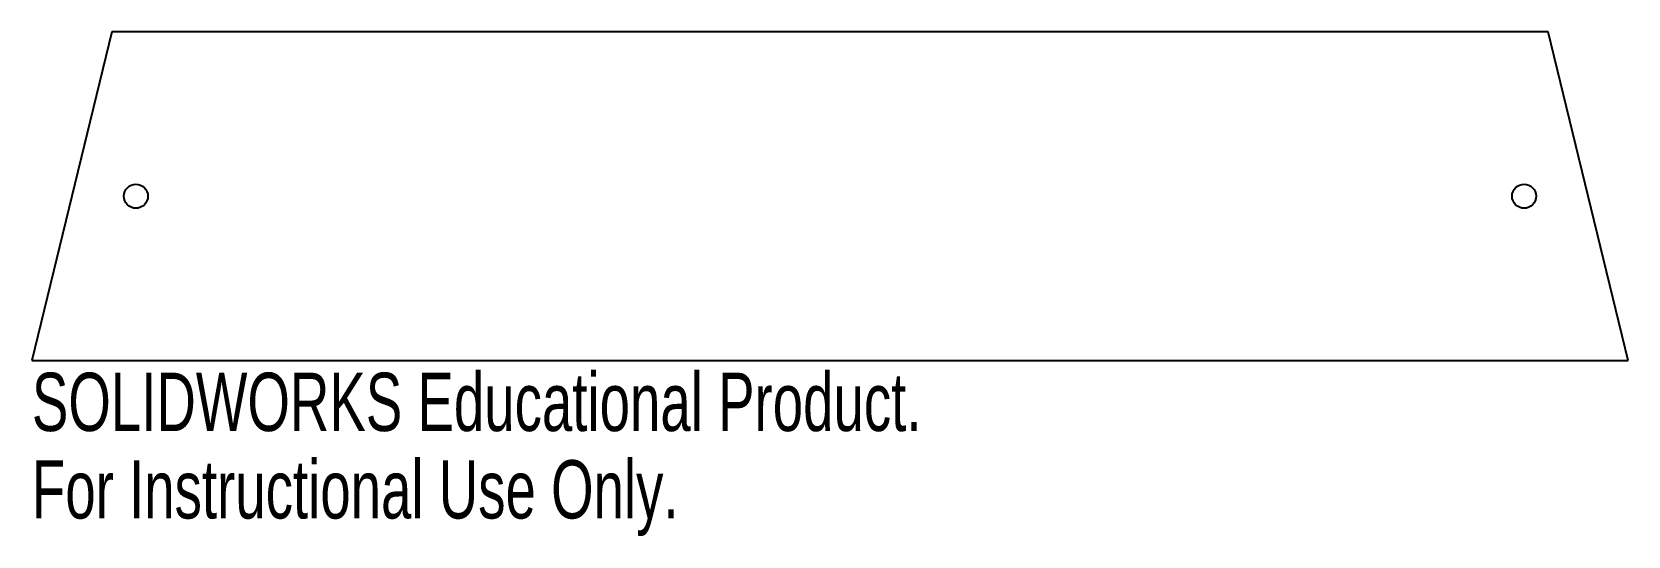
# Model space of a CAD drawing. Header units: millimetres. Extents: x -66 to 66, y -17 to 25.
import ezdxf

# ---------------------------------------------------------------- set-up
doc = ezdxf.new("R2010")
doc.units = ezdxf.units.MM
doc.styles.add('SLDTEXTSTYLE0', font='TXT', dxfattribs={"width": 0.7})

msp = doc.modelspace()

# ---------------------------------------------------------------- linework, layer by layer
at = {"color": 7, "linetype": 'Continuous', "lineweight": 25}
for p, q in [((-59.49, 24.53), (-66.1, -2.7)), ((59.49, 24.53), (-59.49, 24.53)), ((66.1, -2.7), (59.49, 24.53)), ((-66.1, -2.7), (66.1, -2.7))]:
    msp.add_line(p, q, dxfattribs=at)
for centre in [(-57.49, 10.91), (57.49, 10.91)]:
    msp.add_circle(centre, 1, dxfattribs=at)

# ---------------------------------------------------------------- texts
at = {"color": 7, "linetype": 'Continuous', "char_height": 4.8336, "attachment_point": 1, "style": 'SLDTEXTSTYLE0'}
for s, insert in [('SOLIDWORKS Educational Product.', (-66.1, -3.72)), ('For Instructional Use Only.', (-66.1, -10.97))]:
    msp.add_mtext(s, dxfattribs=dict(at, insert=insert))

doc.saveas('drawing.dxf')
